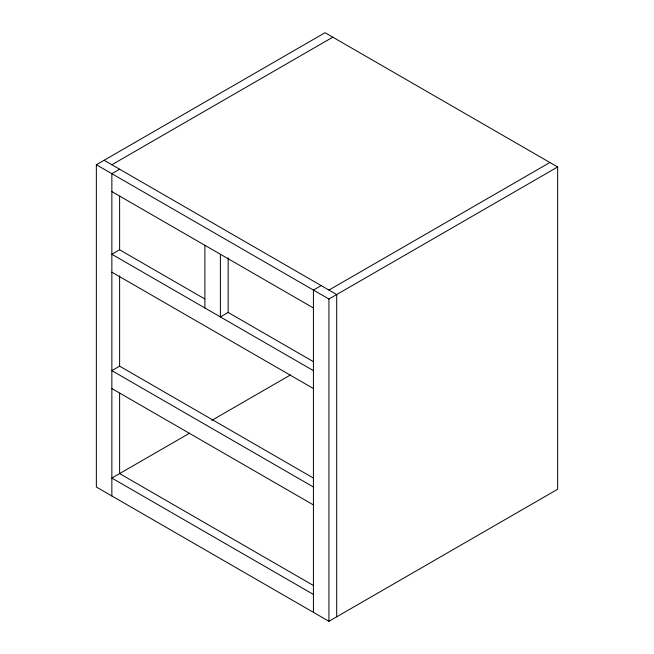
<?xml version="1.0" encoding="UTF-8"?>
<svg xmlns="http://www.w3.org/2000/svg" width="654" height="654" viewBox="0 0 654 654"><rect width="100%" height="100%" fill="white"/><g stroke="black" fill="none" stroke-linecap="round" stroke-linejoin="round"><path stroke-width="0.98" d="M96.359 164.743L325.063 32.7L557.641 166.983L557.641 489.257L328.937 621.3L96.359 487.017L96.359 164.743L328.937 299.025L557.641 166.983M111.859 164.743L332.812 37.18M119.617 169.214L111.859 173.694L111.859 495.969M204.751 298.943L119.617 249.787L111.859 254.267L313.429 370.638M313.225 477.951L119.617 366.166L111.859 370.638L313.429 487.017M313.282 361.605L228.156 312.448L220.398 316.928L220.398 254.259M321.188 285.594L313.429 290.074L313.429 612.348M328.937 290.074L549.891 162.503M189.635 433.161L111.859 478.066L313.429 594.445M211.732 420.408L290.392 374.995M104.109 160.263L336.687 294.545L336.687 616.82M111.859 191.597L313.429 307.977M111.859 272.17L313.429 388.541M111.859 388.55L313.429 504.921M313.225 585.371L119.617 473.594L119.617 393.226M328.937 299.025L328.937 621.3M228.156 257.872L228.156 312.448M204.898 245.307L204.898 307.977M119.617 196.216L119.617 249.787M119.617 275.816L119.617 366.166"/></g></svg>
